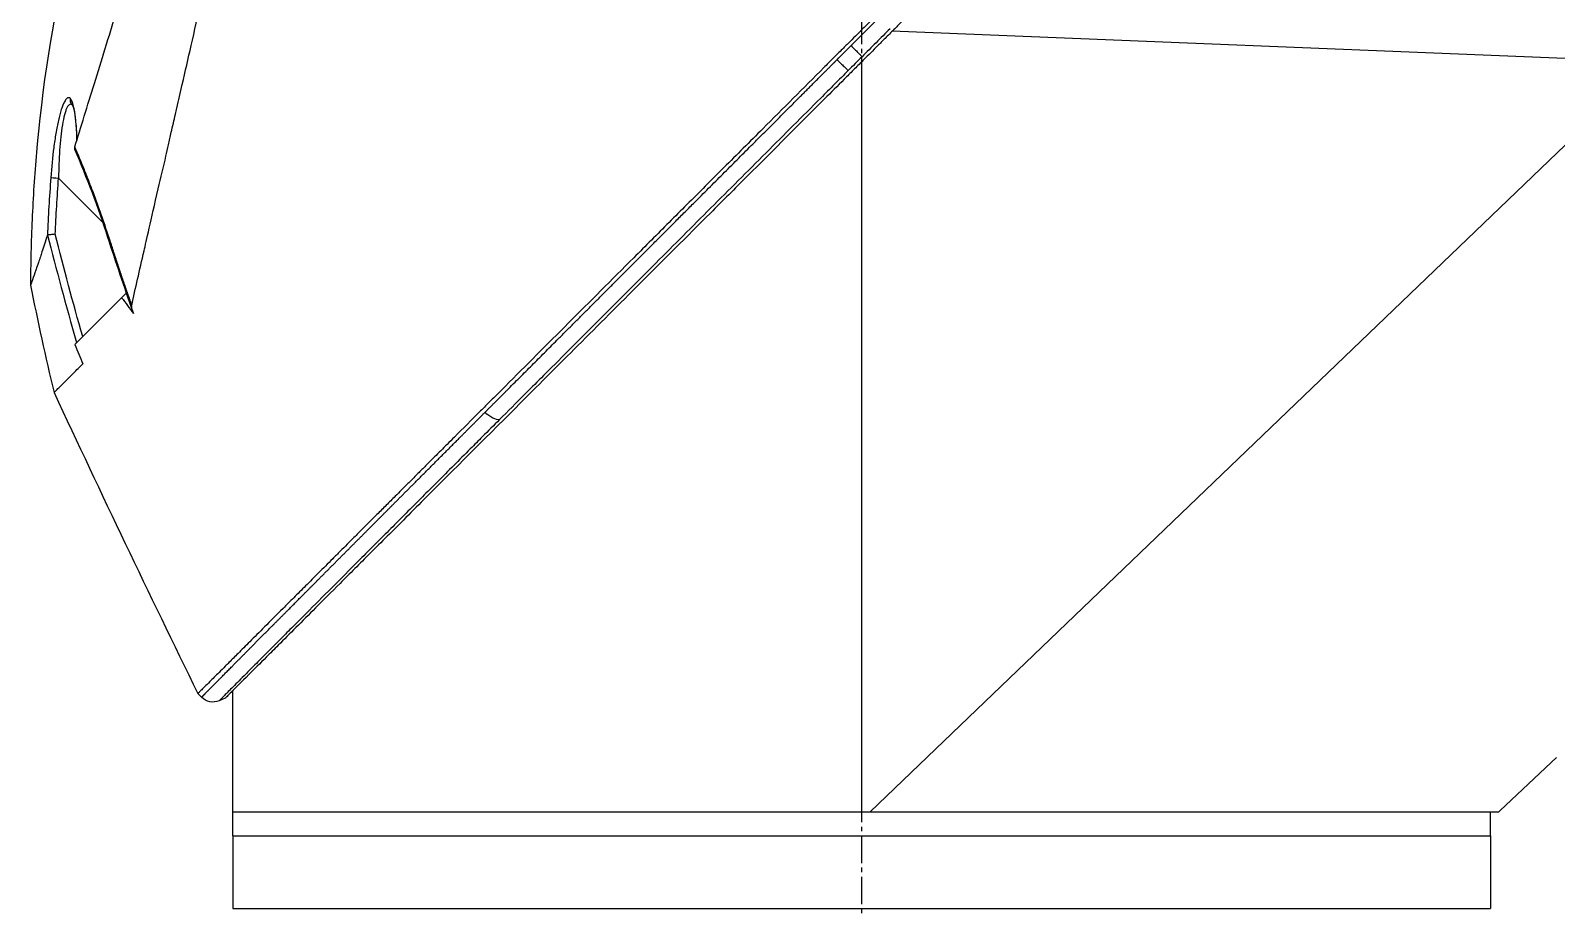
# Model space of a CAD drawing. Header units: millimetres. Extents: x 0 to 4378, y 0 to 2376.
# Drawn here: x 294.9 to 389.5, y 1644.7 to 1699.1 of the extents above; entities that cross this region are included whole.
import ezdxf

# ---------------------------------------------------------------- set-up
doc = ezdxf.new("R2010")
doc.units = ezdxf.units.MM
doc.header["$LTSCALE"] = 0.2
doc.linetypes.add('CENTER2', pattern=[1.125, 0.75, -0.125, 0.125, -0.125])
doc.layers.add('02_Center Line', color=1, linetype='CENTER2')

# ---------------------------------------------------------------- blocks, each defined once
blk = doc.blocks.new('A$C51789057')
for p, q in [((-159.701, 1094.9), (-113.082, 1096.803)), ((-113.082, 1096.803), (-112.602, 1096.822)), ((-159.701, 1094.9), (-111.221, 1048.4)), ((-110.7, 1094.92), (-110.7, 1048.4)), ((-63.623, 1084.972), (-60.888, 1087.708)), ((-63.736, 1084.859), (-63.736, 1084.859)), ((-65.108, 1080.509), (-65.062, 1080.555)), ((-65.084, 1080.577), (-65.062, 1080.555)), ((-65.062, 1080.555), (-64.796, 1080.289)), ((-61.888, 1077.381), (-64.796, 1080.289)), ((-62.391, 1076.19), (-62.392, 1076.188)), ((-62.392, 1076.188), (-62.392, 1076.188)), ((-62.392, 1076.188), (-62.392, 1076.188)), ((-71.7, 1048.4), (-71.7, 1055.92)), ((-71.22, 1055.44), (-70.857, 1055.286)), ((-69.76, 1055.5), (-69.529, 1055.73)), ((-153.8, 1051.767), (-153.8, 1051.764)), ((-153.8, 1051.767), (-150.3, 1048.468)), ((-111.221, 1048.4), (-150.227, 1048.4)), ((-149.7, 1046.9), (-149.7, 1048.4)), ((-110.7, 1048.4), (-111.221, 1048.4)), ((-71.7, 1048.4), (-110.7, 1048.4)), ((-71.7, 1048.4), (-110.7, 1048.4)), ((-71.7, 1046.9), (-71.7, 1048.4)), ((-71.7, 1046.9), (-149.7, 1046.9)), ((-71.7, 1046.9), (-149.7, 1046.9)), ((-149.7, 1046.9), (-149.7, 1042.4)), ((-71.7, 1046.9), (-71.7, 1042.4)), ((-71.7, 1042.4), (-149.7, 1042.4))]:
    blk.add_line(p, q)
blk.add_arc((-70.467, 1056.207), 1, 247.04704, 314.99953)
for centre, major_axis, ratio, start_param, end_param in [((-62.111, 1092.577), (0.365, -0.341), 0.967773, 0.031737, 0.89267), ((-60.897, 1087.698), (0.499, 0.036), 0.017038, 0.149372, 1.550919), ((-270.527, 1093.364), (194.421, 114.352), 0.811757, 5.576624, 5.609267), ((144.984, 961.104), (-235.105, -235.105), 0.712972, 4.90627, 4.909966), ((-87.65, 1073.489), (-0.708, -0.706), 0.435758, 0.291628, 1.571358), ((-150.306, 1048.462), (0.685, -0.645), 0.008693, 1.464682, 1.570872), ((-150.306, 1048.462), (-0.685, 0.645), 0.008695, 4.606273, 4.712465)]:
    blk.add_ellipse(centre, major_axis=major_axis, ratio=ratio, start_param=start_param, end_param=end_param)
for points, knots in [([(-151.974, 1138.175), (-151.974, 1138.175), (-151.909, 1138.111), (-151.656, 1137.857), (-151.466, 1137.668), (-150.721, 1136.922), (-149.992, 1136.193), (-148.808, 1135.009), (-148.53, 1134.731), (-147.905, 1134.106), (-147.554, 1133.755), (-146.205, 1132.406), (-145.108, 1131.31), (-143.611, 1129.812), (-143.292, 1129.493), (-142.218, 1128.419), (-141.441, 1127.642), (-139.78, 1125.981), (-138.892, 1125.094), (-137.511, 1123.712), (-137.033, 1123.234), (-136.049, 1122.251), (-135.543, 1121.744), (-134.501, 1120.702), (-133.964, 1120.166), (-132.271, 1118.473), (-131.096, 1117.297), (-129.287, 1115.488), (-128.661, 1114.862), (-127.375, 1113.577), (-126.715, 1112.917), (-125.361, 1111.562), (-124.666, 1110.868), (-123.613, 1109.814), (-123.256, 1109.457), (-122.153, 1108.354), (-121.404, 1107.605), (-119.024, 1105.225), (-117.382, 1103.583), (-115.334, 1101.535), (-114.932, 1101.133), (-113.992, 1100.194), (-113.455, 1099.656), (-112.563, 1098.764), (-112.236, 1098.438), (-111.802, 1098.004), (-111.74, 1097.941), (-111.601, 1097.802), (-111.529, 1097.73), (-111.204, 1097.405), (-111.009, 1097.21), (-110.656, 1096.858), (-110.56, 1096.761), (-110.274, 1096.476), (-110.128, 1096.329), (-109.819, 1096.02), (-109.666, 1095.868), (-109.414, 1095.615), (-109.313, 1095.514), (-109.123, 1095.324), (-109.041, 1095.243), (-108.844, 1095.046), (-108.738, 1094.94), (-108.54, 1094.741), (-108.45, 1094.652), (-107.094, 1093.296), (-105.83, 1092.031), (-103.762, 1089.963), (-102.957, 1089.158), (-101.387, 1087.589), (-100.622, 1086.823), (-99.491, 1085.693), (-99.124, 1085.325), (-98.023, 1084.224), (-97.292, 1083.493), (-93.831, 1080.032), (-91.16, 1077.362), (-88.463, 1074.664), (-88.326, 1074.527), (-88.053, 1074.254), (-87.918, 1074.119), (-87.647, 1073.848), (-87.512, 1073.713), (-87.271, 1073.473), (-87.164, 1073.366), (-86.512, 1072.714), (-85.972, 1072.173), (-85.288, 1071.489), (-85.137, 1071.338), (-84.856, 1071.058), (-84.727, 1070.928), (-84.466, 1070.668), (-84.336, 1070.538), (-84.041, 1070.243), (-83.877, 1070.078), (-83.557, 1069.758), (-83.402, 1069.603), (-83.073, 1069.275), (-82.901, 1069.102), (-82.651, 1068.852), (-82.572, 1068.774), (-82.383, 1068.584), (-82.271, 1068.472), (-82.029, 1068.231), (-81.9, 1068.101), (-81.585, 1067.786), (-81.399, 1067.601), (-81.019, 1067.221), (-80.825, 1067.027), (-80.242, 1066.443), (-79.857, 1066.058), (-79.388, 1065.59), (-79.3, 1065.501), (-79.071, 1065.273), (-78.933, 1065.134), (-78.647, 1064.848), (-78.501, 1064.702), (-78.201, 1064.402), (-78.046, 1064.248), (-77.741, 1063.943), (-77.591, 1063.792), (-77.298, 1063.499), (-77.156, 1063.357), (-76.74, 1062.941), (-76.47, 1062.671), (-75.956, 1062.157), (-75.711, 1061.913), (-75.247, 1061.449), (-75.027, 1061.229), (-74.411, 1060.613), (-74.027, 1060.229), (-73.341, 1059.543), (-73.035, 1059.236), (-72.491, 1058.692), (-72.25, 1058.451), (-71.823, 1058.025), (-71.635, 1057.836), (-71.38, 1057.581), (-71.304, 1057.506), (-71.093, 1057.294), (-70.963, 1057.164), (-70.626, 1056.828), (-70.437, 1056.638), (-70.027, 1056.228), (-69.84, 1056.041), (-69.653, 1055.854), (-69.606, 1055.807), (-69.559, 1055.761), (-69.548, 1055.749), (-69.532, 1055.734), (-69.529, 1055.73), (-69.529, 1055.73)], [-21.001083, -21.001083, -21.001083, -21.001083, -20.328863, -20.328863, -19.655828, -19.655828, -18.308332, -18.308332, -17.924512, -17.924512, -17.485993, -17.485993, -16.316696, -16.316696, -16.006668, -16.006668, -15.296307, -15.296307, -14.534305, -14.534305, -14.139555, -14.139555, -13.730091, -13.730091, -13.30546, -13.30546, -12.401825, -12.401825, -11.929878, -11.929878, -11.437802, -11.437802, -10.9252, -10.9252, -10.663362, -10.663362, -10.117833, -10.117833, -8.934625, -8.934625, -8.645977, -8.645977, -8.260408, -8.260408, -8.006475, -8.006475, -7.961161, -7.961161, -7.91407, -7.91407, -7.778509, -7.778509, -7.724161, -7.724161, -7.666804, -7.666804, -7.602838, -7.602838, -7.565627, -7.565627, -7.532521, -7.532521, -7.488032, -7.488032, -7.450837, -7.450837, -6.924212, -6.924212, -6.587553, -6.587553, -6.265466, -6.265466, -6.109966, -6.109966, -5.79866, -5.79866, -4.627003, -4.627003, -4.564096, -4.564096, -4.501625, -4.501625, -4.439084, -4.439084, -4.389917, -4.389917, -4.135415, -4.135415, -4.06302, -4.06302, -4.00074, -4.00074, -3.938004, -3.938004, -3.858125, -3.858125, -3.782258, -3.782258, -3.697501, -3.697501, -3.658476, -3.658476, -3.601749, -3.601749, -3.53559, -3.53559, -3.439968, -3.439968, -3.337887, -3.337887, -3.131131, -3.131131, -3.082568, -3.082568, -3.005474, -3.005474, -2.922888, -2.922888, -2.834293, -2.834293, -2.74619, -2.74619, -2.661641, -2.661641, -2.496608, -2.496608, -2.34096, -2.34096, -2.194458, -2.194458, -1.921626, -1.921626, -1.681164, -1.681164, -1.470918, -1.470918, -1.287493, -1.287493, -1.207074, -1.207074, -1.056347, -1.056347, -0.792008, -0.792008, -0.395398, -0.395398, -0.197631, -0.197631, -0.099394, -0.099394, -0.0004, -0.0004, -0.0004, -0.0004]), ([(-65.422, 1079.811), (-65.542, 1080.345), (-65.657, 1080.863), (-65.915, 1081.996), (-66.056, 1082.595), (-66.331, 1083.778), (-66.615, 1085.09), (-67.239, 1087.751), (-67.399, 1088.411), (-67.599, 1089.3), (-67.652, 1089.54), (-67.76, 1090.025), (-67.82, 1090.29), (-67.964, 1090.917), (-68.052, 1091.297), (-68.167, 1091.798), (-68.197, 1091.927), (-68.334, 1092.529), (-68.446, 1093.022), (-68.742, 1094.311), (-68.927, 1095.117), (-69.931, 1099.499), (-70.962, 1103.944), (-72.157, 1109.235), (-72.215, 1109.492), (-72.336, 1110.022), (-72.397, 1110.287), (-72.515, 1110.799), (-72.574, 1111.052), (-72.865, 1112.309), (-73.093, 1113.3), (-73.43, 1114.772), (-73.542, 1115.262), (-74.105, 1117.713), (-74.541, 1119.613), (-75.055, 1121.861), (-75.155, 1122.298), (-76.058, 1126.244), (-76.749, 1129.257), (-77.631, 1133.101), (-77.91, 1134.314), (-78.226, 1135.706), (-78.313, 1136.094), (-78.456, 1136.718), (-78.514, 1136.957), (-78.548, 1137.102)], [0, 0, 0, 0, 0.224226, 0.224226, 0.438481, 0.438481, 0.643813, 0.643813, 0.718212, 0.718212, 0.74576, 0.74576, 0.776284, 0.776284, 0.820204, 0.820204, 0.834927, 0.834927, 0.896521, 0.896521, 0.995652, 0.995652, 1.428405, 1.428405, 1.450296, 1.450296, 1.471663, 1.471663, 1.492327, 1.492327, 1.574835, 1.574835, 1.616316, 1.616316, 1.784634, 1.784634, 1.826029, 1.826029, 2.164003, 2.164003, 2.373598, 2.373598, 2.479923, 2.479923, 2.586935, 2.586935, 2.586935, 2.586935]), ([(-152.164, 1136.385), (-152.164, 1136.385), (-152.164, 1136.385), (-151.403, 1135.623), (-150.959, 1135.18), (-150.225, 1134.446), (-150.052, 1134.273), (-148.408, 1132.628), (-146.353, 1130.574), (-143.271, 1127.492), (-142.56, 1126.781), (-140.082, 1124.303), (-138.203, 1122.424), (-135.199, 1119.42), (-134.121, 1118.342), (-131.858, 1116.079), (-130.668, 1114.888), (-128.15, 1112.371), (-126.819, 1111.04), (-124.014, 1108.235), (-122.536, 1106.757), (-120.275, 1104.495), (-119.5, 1103.72), (-117.419, 1101.64), (-116.109, 1100.33), (-114.481, 1098.702), (-114.156, 1098.376), (-113.622, 1097.842), (-113.424, 1097.645), (-113.014, 1097.234), (-112.855, 1097.076), (-112.514, 1096.735), (-112.334, 1096.555), (-111.998, 1096.218), (-111.842, 1096.062), (-111.404, 1095.624), (-111.123, 1095.343), (-110.763, 1094.983), (-110.684, 1094.905), (-110.514, 1094.735), (-110.425, 1094.645), (-110.115, 1094.335), (-109.961, 1094.181), (-109.362, 1093.582), (-108.953, 1093.174), (-106.898, 1091.118), (-105.24, 1089.461), (-102.837, 1087.057), (-102.076, 1086.297), (-99.862, 1084.083), (-98.415, 1082.635), (-95.674, 1079.894), (-94.375, 1078.595), (-92.507, 1076.728), (-91.924, 1076.144), (-90.214, 1074.434), (-89.099, 1073.32), (-86.997, 1071.217), (-86.005, 1070.225), (-84.145, 1068.365), (-83.271, 1067.491), (-82.032, 1066.253), (-81.646, 1065.866), (-80.91, 1065.13), (-80.559, 1064.779), (-79.567, 1063.787), (-78.944, 1063.165), (-77.82, 1062.04), (-77.313, 1061.533), (-75.983, 1060.203), (-75.206, 1059.426), (-74.259, 1058.479), (-74.013, 1058.233), (-73.374, 1057.594), (-73.01, 1057.23), (-72.214, 1056.434), (-71.846, 1056.066), (-71.534, 1055.754), (-71.479, 1055.699), (-71.362, 1055.582), (-71.309, 1055.529), (-71.237, 1055.457), (-71.22, 1055.44), (-71.22, 1055.44)], [-15.738203, -15.738203, -15.738203, -15.738203, -14.793481, -14.793481, -14.173934, -14.173934, -13.996984, -13.996984, -12.579476, -12.579476, -12.176243, -12.176243, -11.215253, -11.215253, -10.695697, -10.695697, -10.142358, -10.142358, -9.539575, -9.539575, -8.883963, -8.883963, -8.543526, -8.543526, -7.972636, -7.972636, -7.829924, -7.829924, -7.73886, -7.73886, -7.680875, -7.680875, -7.616244, -7.616244, -7.560081, -7.560081, -7.459116, -7.459116, -7.430908, -7.430908, -7.397967, -7.397967, -7.318024, -7.318024, -7.146824, -7.146824, -6.455961, -6.455961, -6.135134, -6.135134, -5.518203, -5.518203, -4.951279, -4.951279, -4.691225, -4.691225, -4.182012, -4.182012, -3.710062, -3.710062, -3.272291, -3.272291, -3.069642, -3.069642, -2.879581, -2.879581, -2.522736, -2.522736, -2.208798, -2.208798, -1.659444, -1.659444, -1.453529, -1.453529, -1.091939, -1.091939, -0.546675, -0.546675, -0.410051, -0.410051, -0.205023, -0.205023, 0, 0, 0, 0]), ([(-61.893, 1089.644), (-62.081, 1090.25), (-62.277, 1090.887), (-62.683, 1092.201), (-62.894, 1092.882), (-63.544, 1094.986), (-64.002, 1096.47), (-64.794, 1099.034), (-65.118, 1100.084), (-65.536, 1101.439), (-65.626, 1101.728), (-65.758, 1102.156), (-65.803, 1102.303), (-66.066, 1103.156), (-66.286, 1103.868), (-66.623, 1104.955), (-66.743, 1105.344), (-66.995, 1106.155), (-67.125, 1106.571), (-67.391, 1107.416), (-67.527, 1107.848), (-67.804, 1108.716), (-67.943, 1109.152), (-68.22, 1110.015), (-68.358, 1110.445), (-69.058, 1112.618), (-69.605, 1114.327), (-70.26, 1116.379), (-70.385, 1116.771), (-70.766, 1117.967), (-71.019, 1118.76), (-71.512, 1120.312), (-71.753, 1121.073), (-72.102, 1122.174), (-72.215, 1122.532), (-72.437, 1123.234), (-72.546, 1123.578), (-72.758, 1124.25), (-72.863, 1124.583), (-73.068, 1125.235), (-73.171, 1125.562), (-73.313, 1126.015), (-73.359, 1126.16), (-74.105, 1128.539), (-74.676, 1130.383), (-75.139, 1131.922), (-75.188, 1132.085), (-75.316, 1132.512), (-75.389, 1132.761), (-75.552, 1133.32), (-75.632, 1133.601), (-75.725, 1133.937), (-75.751, 1134.035), (-75.796, 1134.201), (-75.813, 1134.27), (-75.827, 1134.324)], [0.00002, 0.00002, 0.00002, 0.00002, 0.259158, 0.259158, 0.518708, 0.518708, 1.038075, 1.038075, 1.384705, 1.384705, 1.477831, 1.477831, 1.526561, 1.526561, 1.759973, 1.759973, 1.890971, 1.890971, 2.029156, 2.029156, 2.171186, 2.171186, 2.316283, 2.316283, 2.460898, 2.460898, 3.049329, 3.049329, 3.189055, 3.189055, 3.478614, 3.478614, 3.769885, 3.769885, 3.913253, 3.913253, 4.056001, 4.056001, 4.19686, 4.19686, 4.341119, 4.341119, 4.411312, 4.411312, 5.498875, 5.498875, 5.634552, 5.634552, 5.872375, 5.872375, 6.229939, 6.229939, 6.408513, 6.408513, 6.587137, 6.587137, 6.587137, 6.587137]), ([(-65.649, 1114.786), (-62.363, 1106.877), (-60.355, 1098.351), (-59.436, 1088.433), (-59.338, 1087.04), (-59.202, 1084.28), (-59.163, 1082.912), (-59.15, 1081.464), (-59.149, 1081.383), (-59.149, 1081.261), (-59.148, 1081.221), (-59.148, 1081.16), (-59.148, 1081.14), (-59.148, 1081.109), (-59.148, 1081.099), (-59.148, 1081.084), (-59.148, 1081.079), (-59.148, 1081.069), (-59.148, 1081.064), (-59.148, 1081.059)], [0, 0, 0, 0, 2.569331, 2.569331, 2.98816, 2.98816, 3.398363, 3.398363, 3.422672, 3.422672, 3.434826, 3.434826, 3.440903, 3.440903, 3.443941, 3.443941, 3.445461, 3.445461, 3.446998, 3.446998, 3.446998, 3.446998]), ([(-110.043, 1095.922), (-110.333, 1096.212), (-110.622, 1096.501), (-110.912, 1096.791), (-111.201, 1097.08), (-111.491, 1097.37), (-111.781, 1097.659)], [0, 0, 0, 0, 0.499983, 0.499983, 0.499983, 1, 1, 1, 1]), ([(-112.464, 1096.975), (-112.175, 1096.685), (-111.885, 1096.396), (-111.596, 1096.106), (-111.306, 1095.817), (-111.017, 1095.528), (-110.727, 1095.238)], [0, 0, 0, 0, 0.500049, 0.500049, 0.500049, 1, 1, 1, 1]), ([(-110.043, 1095.922), (-110.079, 1095.886), (-110.116, 1095.849), (-110.153, 1095.812), (-110.191, 1095.775), (-110.228, 1095.737), (-110.265, 1095.7), (-110.302, 1095.663), (-110.339, 1095.627), (-110.374, 1095.591), (-110.409, 1095.557), (-110.442, 1095.524), (-110.473, 1095.492), (-110.506, 1095.46), (-110.536, 1095.429), (-110.564, 1095.402), (-110.59, 1095.375), (-110.615, 1095.351), (-110.636, 1095.33), (-110.657, 1095.309), (-110.675, 1095.29), (-110.691, 1095.275), (-110.706, 1095.26), (-110.718, 1095.247), (-110.727, 1095.238)], [0, 0, 0, 0, 0.125, 0.125, 0.125, 0.25, 0.25, 0.25, 0.375, 0.375, 0.375, 0.496983, 0.496983, 0.496983, 0.625, 0.625, 0.625, 0.75, 0.75, 0.75, 0.875, 0.875, 0.875, 1, 1, 1, 1]), ([(-109.175, 1095.053), (-109.32, 1095.198), (-109.465, 1095.343), (-109.754, 1095.633), (-109.899, 1095.778), (-110.043, 1095.922)], [0.000007, 0.000007, 0.000007, 0.000007, 0.4987592, 0.4987592, 1, 1, 1, 1]), ([(-109.175, 1095.053), (-109.211, 1095.017), (-109.248, 1094.98), (-109.286, 1094.943), (-109.323, 1094.906), (-109.36, 1094.869), (-109.398, 1094.832), (-109.435, 1094.795), (-109.472, 1094.759), (-109.507, 1094.724), (-109.543, 1094.689), (-109.577, 1094.655), (-109.609, 1094.624), (-109.641, 1094.592), (-109.671, 1094.563), (-109.699, 1094.537), (-109.726, 1094.51), (-109.75, 1094.486), (-109.772, 1094.466), (-109.794, 1094.445), (-109.812, 1094.427), (-109.828, 1094.412), (-109.844, 1094.397), (-109.857, 1094.385), (-109.866, 1094.376)], [0, 0, 0, 0, 0.125, 0.125, 0.125, 0.25, 0.25, 0.25, 0.375, 0.375, 0.375, 0.5, 0.5, 0.5, 0.625, 0.625, 0.625, 0.75, 0.75, 0.75, 0.875, 0.875, 0.875, 1, 1, 1, 1]), ([(-109.866, 1094.376), (-109.584, 1094.094), (-109.302, 1093.812), (-109.02, 1093.529), (-108.733, 1093.243), (-108.447, 1092.956), (-108.161, 1092.669), (-107.028, 1091.536), (-105.898, 1090.405), (-104.77, 1089.277), (-103.621, 1088.126), (-102.475, 1086.98), (-101.335, 1085.839), (-100.196, 1084.699), (-99.063, 1083.565), (-97.939, 1082.44), (-95.71, 1080.209), (-93.515, 1078.011), (-91.384, 1075.875), (-91.016, 1075.507), (-90.65, 1075.14), (-90.286, 1074.775), (-90.123, 1074.612), (-89.96, 1074.449), (-89.798, 1074.286), (-89.274, 1073.761), (-88.755, 1073.241), (-88.239, 1072.724)], [0, 0, 0, 0, 0.037905, 0.037905, 0.037905, 0.076407, 0.076407, 0.076407, 0.228573, 0.228573, 0.228573, 0.383709, 0.383709, 0.383709, 0.538779, 0.538779, 0.538779, 0.846375, 0.846375, 0.846375, 0.899464, 0.899464, 0.899464, 0.923234, 0.923234, 0.923234, 1, 1, 1, 1]), ([(-62.031, 1090.089), (-62.024, 1090.325), (-62.014, 1090.545), (-62.002, 1090.749), (-61.994, 1090.872), (-61.985, 1090.989), (-61.976, 1091.1), (-61.971, 1091.156), (-61.966, 1091.211), (-61.961, 1091.264), (-61.956, 1091.317), (-61.953, 1091.344), (-61.945, 1091.419), (-61.937, 1091.488), (-61.929, 1091.554), (-61.92, 1091.617), (-61.91, 1091.692), (-61.9, 1091.762), (-61.889, 1091.829), (-61.868, 1091.952), (-61.852, 1092.037), (-61.823, 1092.159), (-61.764, 1092.403), (-61.697, 1092.561), (-61.624, 1092.639)], [0.0413136, 0.0413136, 0.0413136, 0.0413136, 0.25, 0.25, 0.25, 0.375, 0.375, 0.375, 0.4375, 0.4375, 0.4375, 0.5, 0.5, 0.5, 0.5575644, 0.5575644, 0.5575644, 0.625, 0.625, 0.625, 0.75, 0.75, 0.75, 1, 1, 1, 1]), ([(-61.736, 1092.245), (-61.685, 1092.294), (-61.633, 1092.307), (-61.551, 1092.268), (-61.522, 1092.244), (-61.465, 1092.174), (-61.437, 1092.129), (-61.382, 1092.019), (-61.355, 1091.954), (-61.303, 1091.806), (-61.277, 1091.722), (-61.205, 1091.451), (-61.163, 1091.242), (-61.086, 1090.775), (-61.053, 1090.525), (-60.996, 1089.998), (-60.972, 1089.72), (-60.914, 1088.876), (-60.892, 1088.298), (-60.888, 1087.708)], [0.0087809, 0.0087809, 0.0087809, 0.0087809, 0.125, 0.125, 0.1875, 0.1875, 0.25, 0.25, 0.3125, 0.3125, 0.375, 0.375, 0.5, 0.5, 0.625, 0.625, 0.75, 0.75, 1, 1, 1, 1]), ([(-61.624, 1092.639), (-61.566, 1092.701), (-61.504, 1092.708), (-61.447, 1092.679), (-61.411, 1092.661), (-61.378, 1092.629), (-61.35, 1092.595), (-61.34, 1092.583), (-61.331, 1092.571), (-61.323, 1092.56), (-61.299, 1092.528), (-61.275, 1092.489), (-61.251, 1092.445), (-61.217, 1092.382), (-61.183, 1092.308), (-61.153, 1092.232), (-61.137, 1092.193), (-61.122, 1092.154), (-61.108, 1092.117), (-61.09, 1092.067), (-61.073, 1092.015), (-61.055, 1091.961), (-60.99, 1091.76), (-60.93, 1091.529), (-60.875, 1091.283), (-60.847, 1091.156), (-60.82, 1091.027), (-60.795, 1090.898), (-60.769, 1090.763), (-60.744, 1090.622), (-60.719, 1090.476), (-60.673, 1090.198), (-60.629, 1089.898), (-60.589, 1089.592), (-60.513, 1089), (-60.45, 1088.377), (-60.404, 1087.735)], [0, 0, 0, 0, 0.068487, 0.068487, 0.068487, 0.110613, 0.110613, 0.110613, 0.125, 0.125, 0.125, 0.165111, 0.165111, 0.165111, 0.221432, 0.221432, 0.221432, 0.25, 0.25, 0.25, 0.287562, 0.287562, 0.287562, 0.427692, 0.427692, 0.427692, 0.5, 0.5, 0.5, 0.5757, 0.5757, 0.5757, 0.720411, 0.720411, 0.720411, 1, 1, 1, 1]), ([(-61.733, 1092.252), (-61.733, 1092.252), (-61.738, 1092.243), (-61.757, 1092.202), (-61.774, 1092.157), (-61.817, 1092.013), (-61.844, 1091.898), (-61.904, 1091.561), (-61.936, 1091.311), (-61.986, 1090.733), (-62.005, 1090.396), (-62.015, 1090.04)], [0.023885, 0.023885, 0.023885, 0.023885, 0.0520073, 0.0520073, 0.0990003, 0.0990003, 0.1705897, 0.1705897, 0.2831105, 0.2831105, 0.406968, 0.406968, 0.406968, 0.406968]), ([(-63.998, 1084.053), (-63.701, 1084.998), (-63.381, 1085.909), (-62.935, 1087.09), (-62.845, 1087.322), (-62.667, 1087.779), (-62.589, 1087.976), (-62.287, 1088.722), (-62.089, 1089.194), (-61.893, 1089.644)], [0, 0, 0, 0, 0.5, 0.5, 0.625, 0.625, 0.75, 0.75, 0.9999843, 0.9999843, 0.9999843, 0.9999843]), ([(-61.893, 1089.644), (-61.887, 1089.625), (-61.882, 1089.607), (-61.873, 1089.576), (-61.87, 1089.563), (-61.868, 1089.552)], [-0.01637816, -0.01637816, -0.01637816, -0.01637816, -0.00823051, -0.00823051, -0.00000316, -0.00000316, -0.00000316, -0.00000316]), ([(-60.681, 1084.227), (-60.68, 1084.227), (-60.679, 1084.227), (-60.627, 1084.22), (-60.576, 1084.213), (-60.477, 1084.203), (-60.428, 1084.198), (-60.374, 1084.194), (-60.364, 1084.193), (-60.318, 1084.189), (-60.288, 1084.184), (-60.24, 1084.176), (-60.221, 1084.172), (-60.208, 1084.17)], [-0.00030662, -0.00030662, -0.00030662, -0.00030662, 0, 0, 0.01532058, 0.01532058, 0.03142731, 0.03142731, 0.03552574, 0.03552574, 0.04971247, 0.04971247, 0.06328028, 0.06328028, 0.06328028, 0.06328028]), ([(-60.192, 1084.153), (-60.194, 1084.158), (-60.196, 1084.163), (-60.201, 1084.168), (-60.204, 1084.17), (-60.208, 1084.17)], [-0.00715982, -0.00715982, -0.00715982, -0.00715982, -0.003611253, -0.003611253, -0.000066026, -0.000066026, -0.000066026, -0.000066026]), ([(-60.192, 1084.153), (-60.069, 1083.774), (-59.958, 1083.432), (-59.822, 1083.021), (-59.789, 1082.921), (-59.716, 1082.701), (-59.676, 1082.581), (-59.587, 1082.316), (-59.539, 1082.176), (-59.471, 1081.976), (-59.447, 1081.906), (-59.345, 1081.608), (-59.281, 1081.427), (-59.212, 1081.234), (-59.193, 1081.183), (-59.172, 1081.125), (-59.166, 1081.109), (-59.159, 1081.09), (-59.157, 1081.084), (-59.154, 1081.075), (-59.152, 1081.071), (-59.149, 1081.062), (-59.148, 1081.059), (-59.148, 1081.059)], [0.00001, 0.00001, 0.00001, 0.00001, 0.245288, 0.245288, 0.32758, 0.32758, 0.439471, 0.439471, 0.588452, 0.588452, 0.672216, 0.672216, 0.969709, 0.969709, 1.119078, 1.119078, 1.193047, 1.193047, 1.22978, 1.22978, 1.265, 1.265, 1.331221, 1.331221, 1.331221, 1.331221]), ([(-65.53, 1079.318), (-65.497, 1079.419), (-65.462, 1079.535), (-65.43, 1079.681), (-65.418, 1079.743), (-65.42, 1079.793), (-65.421, 1079.802), (-65.422, 1079.811)], [-0.05209089, -0.05209089, -0.05209089, -0.05209089, -0.01888658, -0.01888658, -0.00311949, -0.00311949, 0, 0, 0, 0]), ([(-60.607, 1074.403), (-60.607, 1074.402), (-60.654, 1074.449), (-60.773, 1074.569), (-60.81, 1074.606), (-60.912, 1074.708), (-60.983, 1074.779), (-61.144, 1074.94), (-61.235, 1075.031), (-61.478, 1075.274), (-61.641, 1075.437), (-61.912, 1075.707), (-62.003, 1075.799), (-62.192, 1075.988), (-62.29, 1076.086), (-62.392, 1076.188)], [0.000559, 0.000559, 0.000559, 0.000559, 0.36531, 0.36531, 0.496252, 0.496252, 0.680576, 0.680576, 0.864613, 0.864613, 1.12402, 1.12402, 1.248089, 1.248089, 1.369227, 1.369227, 1.369227, 1.369227]), ([(-88.239, 1072.724), (-87.885, 1072.37), (-87.534, 1072.018), (-87.185, 1071.669), (-86.931, 1071.414), (-86.679, 1071.161), (-86.427, 1070.909), (-86.082, 1070.563), (-85.739, 1070.219), (-85.398, 1069.879), (-85.059, 1069.539), (-84.722, 1069.201), (-84.389, 1068.867), (-84.222, 1068.701), (-84.057, 1068.535), (-83.892, 1068.369), (-83.607, 1068.084), (-83.325, 1067.801), (-83.045, 1067.521), (-82.721, 1067.196), (-82.4, 1066.875), (-82.083, 1066.557), (-81.767, 1066.239), (-81.454, 1065.926), (-81.145, 1065.616), (-80.808, 1065.278), (-80.476, 1064.946), (-80.15, 1064.619), (-80, 1064.469), (-79.852, 1064.32), (-79.705, 1064.173), (-79.424, 1063.891), (-79.147, 1063.613), (-78.874, 1063.34), (-78.304, 1062.768), (-77.754, 1062.217), (-77.227, 1061.688), (-76.7, 1061.16), (-76.197, 1060.655), (-75.72, 1060.176), (-75.46, 1059.915), (-75.209, 1059.663), (-74.965, 1059.418), (-74.52, 1058.971), (-74.103, 1058.553), (-73.719, 1058.167), (-73.457, 1057.904), (-73.211, 1057.656), (-72.981, 1057.425), (-72.812, 1057.256), (-72.653, 1057.096), (-72.502, 1056.944), (-72.352, 1056.793), (-72.211, 1056.652), (-72.08, 1056.52), (-71.949, 1056.388), (-71.828, 1056.266), (-71.717, 1056.154), (-71.495, 1055.931), (-71.314, 1055.748), (-71.176, 1055.61), (-71.107, 1055.54), (-71.05, 1055.482), (-71.003, 1055.435), (-70.965, 1055.396), (-70.934, 1055.365), (-70.911, 1055.341), (-70.896, 1055.327), (-70.885, 1055.315), (-70.876, 1055.306), (-70.872, 1055.302), (-70.868, 1055.298), (-70.865, 1055.295), (-70.859, 1055.289), (-70.857, 1055.286), (-70.857, 1055.286)], [0, 0, 0, 0, 0.038515, 0.038515, 0.038515, 0.066566, 0.066566, 0.066566, 0.105122, 0.105122, 0.105122, 0.143579, 0.143579, 0.143579, 0.16279, 0.16279, 0.16279, 0.195995, 0.195995, 0.195995, 0.234457, 0.234457, 0.234457, 0.27289, 0.27289, 0.27289, 0.314748, 0.314748, 0.314748, 0.333918, 0.333918, 0.333918, 0.370525, 0.370525, 0.370525, 0.447102, 0.447102, 0.447102, 0.523544, 0.523544, 0.523544, 0.565188, 0.565188, 0.565188, 0.641396, 0.641396, 0.641396, 0.693272, 0.693272, 0.693272, 0.731274, 0.731274, 0.731274, 0.769237, 0.769237, 0.769237, 0.807172, 0.807172, 0.807172, 0.882963, 0.882963, 0.882963, 0.920831, 0.920831, 0.920831, 0.951804, 0.951804, 0.951804, 0.970728, 0.970728, 0.970728, 0.981042, 0.981042, 0.981042, 1, 1, 1, 1]), ([(-71.7, 1055.92), (-71.572, 1055.792), (-71.469, 1055.689), (-71.335, 1055.555), (-71.292, 1055.512), (-71.249, 1055.469), (-71.238, 1055.458), (-71.227, 1055.447), (-71.224, 1055.444), (-71.222, 1055.442), (-71.221, 1055.441), (-71.22, 1055.44), (-71.22, 1055.44), (-71.22, 1055.44), (-71.22, 1055.44), (-71.22, 1055.44)], [10.5812757, 10.5812757, 10.5812757, 10.5812757, 10.7036166, 10.7036166, 10.7937857, 10.7937857, 10.8389013, 10.8389013, 10.8614474, 10.8614474, 10.8727145, 10.8727145, 10.8783456, 10.8783456, 10.8838253, 10.8838253, 10.8838253, 10.8838253])]:
    blk.add_open_spline(points, degree=3, knots=knots)
for points in [[(-110.727, 1095.238), (-110.44, 1094.951), (-110.153, 1094.664), (-109.866, 1094.376)], [(-61.874, 1089.504), (-62.631, 1087.752), (-63.34, 1085.904), (-63.929, 1084.037)], [(-61.868, 1089.552), (-61.865, 1089.537), (-61.868, 1089.522), (-61.877, 1089.506)], [(-60.681, 1084.227), (-60.736, 1085.388), (-60.804, 1086.548), (-60.888, 1087.708)], [(-60.404, 1087.735), (-60.316, 1086.524), (-60.248, 1085.344), (-60.192, 1084.153)], [(-63.933, 1084.037), (-64.423, 1082.486), (-64.948, 1080.946), (-65.494, 1079.413)], [(-63.933, 1084.039), (-63.934, 1084.037), (-63.96, 1084.042), (-63.998, 1084.053)], [(-60.208, 1084.17), (-60.738, 1082.06), (-61.334, 1079.837), (-62.008, 1077.501)], [(-59.148, 1081.059), (-59.593, 1078.832), (-60.08, 1076.612), (-60.607, 1074.403)], [(-65.494, 1079.413), (-65.506, 1079.381), (-65.518, 1079.349), (-65.53, 1079.318)], [(-61.888, 1077.381), (-62.058, 1076.984), (-62.226, 1076.586), (-62.392, 1076.188)], [(-60.607, 1074.403), (-63.521, 1068.15), (-66.495, 1061.926), (-69.529, 1055.73)]]:
    blk.add_open_spline(points, degree=3)
for points, weights, knots in [([(-87.341, 1073.181), (-87.862, 1073.704), (-88.914, 1074.757), (-92.122, 1077.973), (-96.009, 1081.867), (-100.562, 1086.428), (-104.007, 1089.878), (-106.6, 1092.475), (-108.317, 1094.194), (-108.891, 1094.768), (-109.175, 1095.053)], [0.999998108654, 0.999998105075, 0.999998098971, 0.999998080014, 0.999998060549, 0.999998041103, 0.999998027708, 0.999998018465, 0.999998012544, 0.999998010506, 0.999998009614], [0, 0, 0, 0, 0.0767447, 0.1535458, 0.461084, 0.6161941, 0.7713836, 0.9235868, 0.9620932, 1, 1, 1, 1]), ([(-63.998, 1084.053), (-64.249, 1083.257), (-64.509, 1082.463), (-64.986, 1081.05), (-65.203, 1080.431), (-65.421, 1079.812)], [1.00000384072, 1.0000038345, 1.00000382965, 1.00000382325, 1.00000382424, 1.00000381814], [0, 0, 0, 0, 0.5599538, 0.5599538, 0.999794, 0.999794, 0.999794, 0.999794]), ([(-69.76, 1055.5), (-69.759, 1055.5), (-69.763, 1055.504), (-69.78, 1055.522), (-69.816, 1055.56), (-69.903, 1055.649), (-70.125, 1055.875), (-70.49, 1056.246), (-70.981, 1056.741), (-71.408, 1057.174), (-71.952, 1057.722), (-72.751, 1058.528), (-73.691, 1059.475), (-74.881, 1060.673), (-76.179, 1061.979), (-77.559, 1063.366), (-78.573, 1064.384), (-79.337, 1065.152), (-80.136, 1065.953), (-81.114, 1066.935), (-82.042, 1067.866), (-82.823, 1068.65), (-83.617, 1069.447), (-84.47, 1070.302), (-85.414, 1071.248), (-86.37, 1072.207), (-86.983, 1072.822), (-87.341, 1073.181)], [0.99999752501, 0.999997524173, 0.999997521647, 0.99999751798, 0.999997512658, 0.999997503645, 0.999997487002, 0.999997466202, 0.999997443613, 0.999997425619, 0.999997405513, 0.999997378527, 0.999997351256, 0.999997320837, 0.999997290932, 0.999997264421, 0.999997246424, 0.999997233028, 0.999997221741, 0.999997207945, 0.999997194045, 0.99999718182, 0.999997171461, 0.999997164047, 0.99999715542, 0.99999714345, 0.999997135817, 0.999997132166], [0.0000902, 0.0000902, 0.0000902, 0.0000902, 0.0189575, 0.0292724, 0.0481959, 0.0791687, 0.1170371, 0.1928277, 0.2307631, 0.2687259, 0.3067283, 0.3586038, 0.4348126, 0.4764562, 0.5528983, 0.6294748, 0.6660825, 0.6852522, 0.7271103, 0.7655434, 0.8040049, 0.83721, 0.8564211, 0.8948782, 0.9334342, 0.9614854, 1, 1, 1, 1])]:
    blk.add_rational_spline(points, weights, degree=3, knots=knots)
at = {"layer": '02_Center Line', "ltscale": 11.288275}
blk.add_line((-110.7, 1151.045), (-110.7, 925.921), dxfattribs=at)

msp = doc.modelspace()

# ---------------------------------------------------------------- block references
at = {"xscale": -1}
msp.add_blockref('A$C51789057', (235.724, 602.257), dxfattribs=at)

doc.saveas('drawing.dxf')
